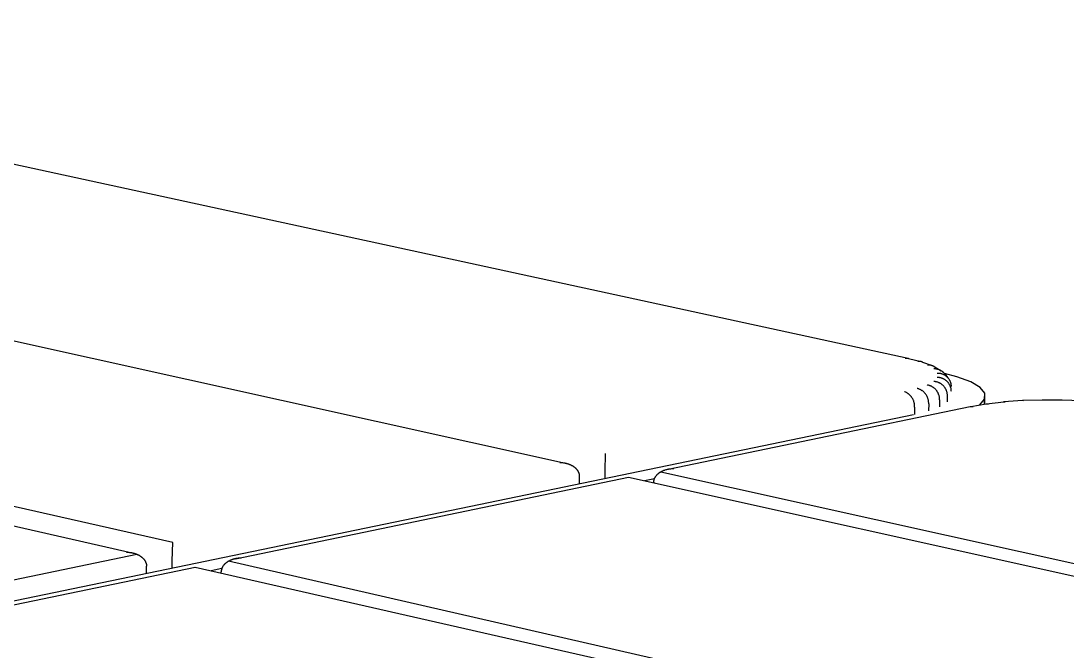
# Model space of a CAD drawing. Header units: millimetres. Extents: x 1422 to 6060, y -58 to 3182.
# Drawn here: x 2441.5 to 2588.7, y 1276.8 to 1365.5 of the extents above; entities that cross this region are included whole.
import ezdxf

# ---------------------------------------------------------------- set-up
doc = ezdxf.new("R2010")
doc.units = ezdxf.units.MM
doc.header["$MEASUREMENT"] = 0
doc.layers.add('Domyślny', color=7, linetype='Continuous', true_color=0x000000)
doc.layers.add('Utwórz2D linie widoczne', color=7, linetype='Continuous', true_color=0x000000)

msp = doc.modelspace()

# ---------------------------------------------------------------- linework, layer by layer
at = {"layer": 'Domyślny'}
for p, q in [((2531.54, 1302.03), (2799.2, 1242.48)), ((2738.28, 1228.19), (2470.71, 1289.42))]:
    msp.add_line(p, q, dxfattribs=at)
at = {"layer": 'Utwórz2D linie widoczne'}
for p, q in [((2347.67, 1365.48), (2566.3, 1318)), ((2277.97, 1356.58), (2518.12, 1303.21)), ((2462.9, 1292.05), (2224.91, 1346.18)), ((2217.41, 1345.18), (2457.19, 1290.62)), ((2565.89, 1318), (2565.92, 1318)), ((2565.92, 1318), (2565.96, 1318.01)), ((2565.96, 1318.01), (2565.99, 1318.01)), ((2565.99, 1318.01), (2566.03, 1318.01)), ((2566.03, 1318.01), (2566.06, 1318.02)), ((2566.06, 1318.02), (2566.1, 1318.02)), ((2566.1, 1318.02), (2566.14, 1318.02)), ((2566.14, 1318.02), (2566.17, 1318.01)), ((2566.17, 1318.01), (2566.21, 1318.01)), ((2566.21, 1318.01), (2566.24, 1318.01)), ((2566.24, 1318.01), (2566.28, 1318)), ((2566.28, 1318), (2566.31, 1317.99)), ((2566.31, 1317.99), (2566.35, 1317.98)), ((2566.35, 1317.98), (2568.13, 1317.52)), ((2567.72, 1317.54), (2567.67, 1317.54)), ((2567.76, 1317.55), (2567.72, 1317.54)), ((2567.8, 1317.55), (2567.76, 1317.55)), ((2567.85, 1317.55), (2567.8, 1317.55)), ((2567.89, 1317.55), (2567.85, 1317.55)), ((2567.93, 1317.55), (2567.89, 1317.55)), ((2567.98, 1317.54), (2567.93, 1317.55)), ((2568.02, 1317.54), (2567.98, 1317.54)), ((2568.06, 1317.53), (2568.02, 1317.54)), ((2568.11, 1317.53), (2568.06, 1317.53)), ((2568.15, 1317.52), (2568.11, 1317.53)), ((2568.19, 1317.51), (2568.15, 1317.52)), ((2568.23, 1317.5), (2568.19, 1317.51)), ((2568.27, 1317.48), (2568.23, 1317.5)), ((2568.32, 1317.47), (2568.27, 1317.48)), ((2568.32, 1317.47), (2569.68, 1316.96)), ((2569.07, 1317.04), (2569.02, 1317.03)), ((2569.13, 1317.04), (2569.07, 1317.04)), ((2569.18, 1317.04), (2569.13, 1317.04)), ((2569.23, 1317.04), (2569.18, 1317.04)), ((2569.28, 1317.04), (2569.23, 1317.04)), ((2569.33, 1317.03), (2569.28, 1317.04)), ((2569.39, 1317.03), (2569.33, 1317.03)), ((2569.44, 1317.02), (2569.39, 1317.03)), ((2569.49, 1317.01), (2569.44, 1317.02)), ((2569.54, 1317), (2569.49, 1317.01)), ((2569.59, 1316.98), (2569.54, 1317)), ((2569.64, 1316.97), (2569.59, 1316.98)), ((2569.69, 1316.95), (2569.64, 1316.97)), ((2569.74, 1316.94), (2569.69, 1316.95)), ((2569.79, 1316.92), (2569.74, 1316.94)), ((2569.84, 1316.89), (2569.79, 1316.92)), ((2569.88, 1316.87), (2569.84, 1316.89)), ((2569.93, 1316.85), (2569.88, 1316.87)), ((2569.98, 1316.82), (2569.93, 1316.85)), ((2569.98, 1316.82), (2570.94, 1316.25)), ((2570, 1316.49), (2569.94, 1316.49)), ((2570.06, 1316.49), (2570, 1316.49)), ((2570.12, 1316.49), (2570.06, 1316.49)), ((2570.18, 1316.49), (2570.12, 1316.49)), ((2570.24, 1316.48), (2570.18, 1316.49)), ((2570.3, 1316.47), (2570.24, 1316.48)), ((2570.36, 1316.46), (2570.3, 1316.47)), ((2570.42, 1316.45), (2570.36, 1316.46)), ((2570.39, 1315.34), (2570.46, 1315.34)), ((2570.4, 1315.92), (2570.47, 1315.92)), ((2570.47, 1316.44), (2570.42, 1316.45)), ((2570.46, 1315.34), (2570.53, 1315.34)), ((2570.53, 1316.42), (2570.47, 1316.44)), ((2570.47, 1315.92), (2570.53, 1315.92)), ((2570.59, 1316.41), (2570.53, 1316.42)), ((2570.53, 1315.92), (2570.6, 1315.91)), ((2570.53, 1315.34), (2570.59, 1315.33)), ((2570.65, 1316.39), (2570.59, 1316.41)), ((2570.59, 1315.33), (2570.66, 1315.32)), ((2570.6, 1315.91), (2570.66, 1315.91)), ((2570.7, 1316.37), (2570.65, 1316.39)), ((2570.66, 1315.91), (2570.73, 1315.9)), ((2570.66, 1315.32), (2570.73, 1315.31)), ((2570.76, 1316.34), (2570.7, 1316.37)), ((2570.73, 1315.9), (2570.79, 1315.89)), ((2570.73, 1315.31), (2570.8, 1315.29)), ((2570.81, 1316.32), (2570.76, 1316.34)), ((2570.79, 1315.89), (2570.86, 1315.88)), ((2570.8, 1315.29), (2570.86, 1315.28)), ((2570.87, 1316.29), (2570.81, 1316.32)), ((2570.86, 1315.88), (2570.92, 1315.86)), ((2570.86, 1315.28), (2570.93, 1315.26)), ((2570.92, 1316.26), (2570.87, 1316.29)), ((2570.97, 1316.23), (2570.92, 1316.26)), ((2570.92, 1315.86), (2570.99, 1315.84)), ((2571.02, 1316.2), (2570.97, 1316.23)), ((2570.99, 1315.84), (2571.05, 1315.82)), ((2571.07, 1316.17), (2571.02, 1316.2)), ((2571.05, 1315.82), (2571.11, 1315.8)), ((2571.12, 1316.13), (2571.07, 1316.17)), ((2571.11, 1315.8), (2571.17, 1315.78)), ((2571.17, 1316.09), (2571.12, 1316.13)), ((2571.21, 1316.06), (2571.17, 1316.09)), ((2571.17, 1315.78), (2571.23, 1315.75)), ((2571.26, 1316.02), (2571.21, 1316.06)), ((2571.23, 1315.75), (2571.29, 1315.73)), ((2571.3, 1315.97), (2571.26, 1316.02)), ((2571.29, 1315.73), (2571.35, 1315.7)), ((2571.34, 1315.93), (2571.3, 1315.97)), ((2571.38, 1315.89), (2571.34, 1315.93)), ((2571.35, 1315.7), (2571.41, 1315.66)), ((2571.42, 1315.84), (2571.38, 1315.89)), ((2573.17, 1315.4), (2571.41, 1315.86)), ((2571.41, 1315.66), (2571.46, 1315.63)), ((2571.42, 1315.84), (2571.9, 1315.25)), ((2571.46, 1315.63), (2571.52, 1315.59)), ((2571.52, 1315.59), (2571.57, 1315.56)), ((2571.57, 1315.56), (2571.62, 1315.52)), ((2571.62, 1315.52), (2571.67, 1315.48)), ((2571.67, 1315.48), (2571.72, 1315.43)), ((2571.72, 1315.43), (2571.77, 1315.39)), ((2571.77, 1315.39), (2571.82, 1315.34)), ((2571.82, 1315.34), (2571.86, 1315.29)), ((2571.86, 1315.29), (2571.91, 1315.24)), ((2575.11, 1314.68), (2573.17, 1315.4)), ((2569.04, 1314.23), (2568.97, 1314.24)), ((2569.11, 1314.21), (2569.04, 1314.23)), ((2569.18, 1314.2), (2569.11, 1314.21)), ((2569.25, 1314.18), (2569.18, 1314.2)), ((2569.32, 1314.16), (2569.25, 1314.18)), ((2569.38, 1314.13), (2569.32, 1314.16)), ((2569.45, 1314.11), (2569.38, 1314.13)), ((2569.51, 1314.08), (2569.45, 1314.11)), ((2569.58, 1314.05), (2569.51, 1314.08)), ((2569.64, 1314.01), (2569.58, 1314.05)), ((2569.7, 1313.98), (2569.64, 1314.01)), ((2569.77, 1313.94), (2569.7, 1313.98)), ((2569.82, 1313.9), (2569.77, 1313.94)), ((2569.88, 1313.86), (2569.82, 1313.9)), ((2569.94, 1313.82), (2569.88, 1313.86)), ((2569.91, 1314.78), (2569.98, 1314.77)), ((2569.99, 1313.77), (2569.94, 1313.82)), ((2569.98, 1314.77), (2570.05, 1314.76)), ((2570.05, 1314.76), (2570.12, 1314.75)), ((2570.12, 1314.75), (2570.19, 1314.74)), ((2570.19, 1314.74), (2570.26, 1314.72)), ((2570.26, 1314.72), (2570.33, 1314.7)), ((2570.33, 1314.7), (2570.39, 1314.68)), ((2570.39, 1314.68), (2570.46, 1314.66)), ((2570.46, 1314.66), (2570.53, 1314.63)), ((2570.53, 1314.63), (2570.59, 1314.6)), ((2570.59, 1314.6), (2570.66, 1314.57)), ((2570.66, 1314.57), (2570.72, 1314.54)), ((2570.72, 1314.54), (2570.78, 1314.51)), ((2570.78, 1314.51), (2570.84, 1314.47)), ((2570.84, 1314.47), (2570.9, 1314.43)), ((2570.9, 1314.43), (2570.96, 1314.39)), ((2570.93, 1315.26), (2570.99, 1315.24)), ((2570.96, 1314.39), (2571.02, 1314.35)), ((2570.99, 1315.24), (2571.05, 1315.22)), ((2571.02, 1314.35), (2571.07, 1314.3)), ((2571.05, 1315.22), (2571.12, 1315.19)), ((2571.07, 1314.3), (2571.12, 1314.26)), ((2571.12, 1315.19), (2571.18, 1315.17)), ((2571.12, 1314.26), (2571.18, 1314.21)), ((2571.18, 1315.17), (2571.24, 1315.14)), ((2571.18, 1314.21), (2571.22, 1314.16)), ((2571.22, 1314.16), (2571.27, 1314.11)), ((2571.24, 1315.14), (2571.3, 1315.1)), ((2571.27, 1314.11), (2571.32, 1314.05)), ((2571.3, 1315.1), (2571.36, 1315.07)), ((2571.32, 1314.05), (2571.36, 1314)), ((2571.36, 1315.07), (2571.42, 1315.04)), ((2571.36, 1314), (2571.41, 1313.94)), ((2571.41, 1313.94), (2571.45, 1313.88)), ((2571.42, 1315.04), (2571.48, 1315)), ((2571.45, 1313.88), (2571.49, 1313.82)), ((2571.48, 1315), (2571.53, 1314.96)), ((2571.49, 1313.82), (2571.52, 1313.76)), ((2571.53, 1314.96), (2571.58, 1314.92)), ((2571.58, 1314.92), (2571.64, 1314.88)), ((2571.64, 1314.88), (2571.69, 1314.83)), ((2571.69, 1314.83), (2571.74, 1314.78)), ((2571.74, 1314.78), (2571.79, 1314.74)), ((2571.79, 1314.74), (2571.83, 1314.69)), ((2571.83, 1314.69), (2571.88, 1314.63)), ((2571.88, 1314.63), (2571.92, 1314.58)), ((2571.91, 1315.24), (2571.95, 1315.19)), ((2571.92, 1314.58), (2571.96, 1314.53)), ((2571.95, 1315.19), (2571.99, 1315.14)), ((2571.96, 1314.53), (2572, 1314.47)), ((2571.99, 1315.14), (2572.02, 1315.09)), ((2572, 1314.47), (2572.04, 1314.42)), ((2572.02, 1315.09), (2572.06, 1315.03)), ((2572.04, 1314.42), (2572.07, 1314.36)), ((2572.06, 1315.03), (2572.09, 1314.97)), ((2572.07, 1314.36), (2572.1, 1314.3)), ((2572.09, 1314.97), (2572.12, 1314.92)), ((2572.1, 1314.3), (2572.13, 1314.24)), ((2572.12, 1314.92), (2572.15, 1314.86)), ((2572.13, 1314.24), (2572.16, 1314.18)), ((2572.15, 1314.86), (2572.18, 1314.8)), ((2572.16, 1314.18), (2572.19, 1314.11)), ((2572.18, 1314.8), (2572.21, 1314.74)), ((2572.19, 1314.11), (2572.21, 1314.05)), ((2572.21, 1314.74), (2572.23, 1314.68)), ((2572.21, 1314.05), (2572.24, 1313.99)), ((2572.23, 1314.68), (2572.25, 1314.62)), ((2572.24, 1313.99), (2572.26, 1313.92)), ((2572.25, 1314.62), (2572.27, 1314.55)), ((2572.26, 1313.92), (2572.27, 1313.86)), ((2572.27, 1314.55), (2572.29, 1314.49)), ((2572.27, 1313.86), (2572.29, 1313.79)), ((2572.29, 1314.49), (2572.3, 1314.43)), ((2572.3, 1314.43), (2572.32, 1314.36)), ((2572.32, 1314.36), (2572.33, 1314.3)), ((2572.33, 1314.3), (2572.34, 1314.23)), ((2572.34, 1314.23), (2572.34, 1314.17)), ((2572.34, 1314.17), (2572.34, 1314.1)), ((2572.34, 1314.1), (2572.35, 1314.04)), ((2576.43, 1313.89), (2575.11, 1314.68)), ((2577.09, 1313.07), (2576.43, 1313.89)), ((2565.86, 1313.27), (2565.79, 1313.3)), ((2565.93, 1313.24), (2565.86, 1313.27)), ((2566, 1313.21), (2565.93, 1313.24)), ((2566.07, 1313.17), (2566, 1313.21)), ((2566.13, 1313.14), (2566.07, 1313.17)), ((2566.2, 1313.1), (2566.13, 1313.14)), ((2566.26, 1313.06), (2566.2, 1313.1)), ((2566.32, 1313.01), (2566.26, 1313.06)), ((2566.38, 1312.97), (2566.32, 1313.01)), ((2566.44, 1312.92), (2566.38, 1312.97)), ((2566.5, 1312.87), (2566.44, 1312.92)), ((2566.55, 1312.81), (2566.5, 1312.87)), ((2566.61, 1312.76), (2566.55, 1312.81)), ((2566.66, 1312.71), (2566.61, 1312.76)), ((2566.71, 1312.65), (2566.66, 1312.71)), ((2566.76, 1312.59), (2566.71, 1312.65)), ((2566.8, 1312.53), (2566.76, 1312.59)), ((2566.84, 1312.47), (2566.8, 1312.53)), ((2566.89, 1312.4), (2566.84, 1312.47)), ((2566.92, 1312.34), (2566.89, 1312.4)), ((2566.96, 1312.27), (2566.92, 1312.34)), ((2567.67, 1313.73), (2567.6, 1313.75)), ((2567.74, 1313.71), (2567.67, 1313.73)), ((2567.81, 1313.68), (2567.74, 1313.71)), ((2567.88, 1313.65), (2567.81, 1313.68)), ((2567.95, 1313.62), (2567.88, 1313.65)), ((2568.02, 1313.59), (2567.95, 1313.62)), ((2568.08, 1313.56), (2568.02, 1313.59)), ((2568.15, 1313.52), (2568.08, 1313.56)), ((2568.21, 1313.48), (2568.15, 1313.52)), ((2568.27, 1313.44), (2568.21, 1313.48)), ((2568.33, 1313.39), (2568.27, 1313.44)), ((2568.39, 1313.35), (2568.33, 1313.39)), ((2568.45, 1313.3), (2568.39, 1313.35)), ((2568.51, 1313.25), (2568.45, 1313.3)), ((2568.56, 1313.2), (2568.51, 1313.25)), ((2568.61, 1313.15), (2568.56, 1313.2)), ((2568.66, 1313.09), (2568.61, 1313.15)), ((2568.71, 1313.04), (2568.66, 1313.09)), ((2568.76, 1312.98), (2568.71, 1313.04)), ((2568.8, 1312.92), (2568.76, 1312.98)), ((2568.84, 1312.86), (2568.8, 1312.92)), ((2568.88, 1312.79), (2568.84, 1312.86)), ((2568.92, 1312.73), (2568.88, 1312.79)), ((2568.96, 1312.66), (2568.92, 1312.73)), ((2568.99, 1312.6), (2568.96, 1312.66)), ((2569.02, 1312.53), (2568.99, 1312.6)), ((2569.05, 1312.46), (2569.02, 1312.53)), ((2569.07, 1312.39), (2569.05, 1312.46)), ((2569.1, 1312.32), (2569.07, 1312.39)), ((2570.05, 1313.73), (2569.99, 1313.77)), ((2570.1, 1313.68), (2570.05, 1313.73)), ((2570.15, 1313.63), (2570.1, 1313.68)), ((2570.2, 1313.58), (2570.15, 1313.63)), ((2570.25, 1313.52), (2570.2, 1313.58)), ((2570.29, 1313.47), (2570.25, 1313.52)), ((2570.33, 1313.41), (2570.29, 1313.47)), ((2570.38, 1313.35), (2570.33, 1313.41)), ((2570.41, 1313.29), (2570.38, 1313.35)), ((2570.45, 1313.23), (2570.41, 1313.29)), ((2570.49, 1313.17), (2570.45, 1313.23)), ((2570.52, 1313.11), (2570.49, 1313.17)), ((2570.55, 1313.04), (2570.52, 1313.11)), ((2570.58, 1312.98), (2570.55, 1313.04)), ((2570.6, 1312.91), (2570.58, 1312.98)), ((2570.63, 1312.84), (2570.6, 1312.91)), ((2570.65, 1312.78), (2570.63, 1312.84)), ((2570.67, 1312.71), (2570.65, 1312.78)), ((2570.69, 1312.64), (2570.67, 1312.71)), ((2570.7, 1312.57), (2570.69, 1312.64)), ((2570.71, 1312.5), (2570.7, 1312.57)), ((2570.72, 1312.43), (2570.71, 1312.5)), ((2570.73, 1312.36), (2570.72, 1312.43)), ((2570.73, 1312.29), (2570.73, 1312.36)), ((2571.52, 1313.76), (2571.56, 1313.7)), ((2571.56, 1313.7), (2571.59, 1313.64)), ((2571.59, 1313.64), (2571.62, 1313.57)), ((2571.62, 1313.57), (2571.65, 1313.51)), ((2571.65, 1313.51), (2571.67, 1313.44)), ((2571.67, 1313.44), (2571.69, 1313.38)), ((2571.69, 1313.38), (2571.71, 1313.31)), ((2571.71, 1313.31), (2571.73, 1313.24)), ((2571.73, 1313.24), (2571.75, 1313.17)), ((2571.75, 1313.17), (2571.76, 1313.1)), ((2571.76, 1313.1), (2571.77, 1313.03)), ((2571.77, 1313.03), (2571.78, 1312.96)), ((2571.78, 1312.96), (2571.79, 1312.89)), ((2571.79, 1312.89), (2571.79, 1312.82)), ((2571.79, 1312.82), (2571.79, 1312.75)), ((2571.79, 1312.75), (2571.79, 1311.86)), ((2572.29, 1313.79), (2572.3, 1313.72)), ((2572.3, 1313.72), (2572.31, 1313.66)), ((2572.31, 1313.66), (2572.32, 1313.59)), ((2572.32, 1313.59), (2572.33, 1313.52)), ((2572.33, 1313.52), (2572.33, 1313.45)), ((2572.33, 1313.45), (2572.34, 1313.39)), ((2577.07, 1312.24), (2577.09, 1313.07)), ((2577.08, 1311.56), (2577.09, 1313.07)), ((2532.54, 1302.39), (2575.04, 1311.21)), ((2567, 1312.2), (2566.96, 1312.27)), ((2567.03, 1312.13), (2567, 1312.2)), ((2567.06, 1312.06), (2567.03, 1312.13)), ((2567.09, 1311.99), (2567.06, 1312.06)), ((2567.11, 1311.92), (2567.09, 1311.99)), ((2567.13, 1311.85), (2567.11, 1311.92)), ((2567.15, 1311.78), (2567.13, 1311.85)), ((2567.17, 1311.7), (2567.15, 1311.78)), ((2567.19, 1311.63), (2567.17, 1311.7)), ((2567.2, 1311.55), (2567.19, 1311.63)), ((2567.21, 1311.48), (2567.2, 1311.55)), ((2567.21, 1311.4), (2567.21, 1311.48)), ((2567.22, 1311.32), (2567.21, 1311.4)), ((2567.22, 1311.1), (2567.21, 1310.09)), ((2567.22, 1311.25), (2567.22, 1311.32)), ((2567.22, 1311.17), (2567.22, 1311.25)), ((2567.22, 1311.1), (2567.22, 1311.17)), ((2569.12, 1312.25), (2569.1, 1312.32)), ((2569.14, 1312.18), (2569.12, 1312.25)), ((2569.15, 1312.1), (2569.14, 1312.18)), ((2569.17, 1312.03), (2569.15, 1312.1)), ((2569.18, 1311.96), (2569.17, 1312.03)), ((2569.19, 1311.88), (2569.18, 1311.96)), ((2569.19, 1311.81), (2569.19, 1311.88)), ((2569.2, 1311.74), (2569.19, 1311.81)), ((2569.2, 1311.59), (2569.19, 1310.6)), ((2569.2, 1311.66), (2569.2, 1311.74)), ((2569.2, 1311.59), (2569.2, 1311.66)), ((2570.74, 1312.21), (2570.73, 1312.29)), ((2570.74, 1312.14), (2570.73, 1311.18)), ((2570.74, 1312.14), (2570.74, 1312.21)), ((2575.04, 1311.21), (2575.07, 1311.21)), ((2575.07, 1311.21), (2575.1, 1311.21)), ((2575.1, 1311.21), (2575.13, 1311.22)), ((2575.11, 1311.22), (2577.28, 1311.59)), ((2575.13, 1311.22), (2575.16, 1311.22)), ((2575.16, 1311.22), (2575.19, 1311.22)), ((2575.19, 1311.22), (2575.22, 1311.22)), ((2575.22, 1311.22), (2575.25, 1311.22)), ((2575.25, 1311.22), (2575.28, 1311.22)), ((2575.28, 1311.22), (2575.31, 1311.22)), ((2575.31, 1311.22), (2575.34, 1311.21)), ((2575.34, 1311.21), (2575.37, 1311.21)), ((2575.37, 1311.21), (2575.4, 1311.2)), ((2575.4, 1311.2), (2575.43, 1311.2)), ((2576.39, 1311.44), (2577.07, 1312.24)), ((2577.07, 1311.56), (2577.07, 1312.24)), ((2577.28, 1311.59), (2577.3, 1311.6)), ((2577.3, 1311.6), (2577.33, 1311.6)), ((2577.32, 1311.6), (2579.75, 1311.88)), ((2577.33, 1311.6), (2577.35, 1311.6)), ((2577.35, 1311.6), (2577.37, 1311.6)), ((2577.37, 1311.6), (2577.39, 1311.6)), ((2577.39, 1311.6), (2577.41, 1311.6)), ((2577.41, 1311.6), (2577.44, 1311.6)), ((2577.44, 1311.6), (2577.46, 1311.6)), ((2577.46, 1311.6), (2577.48, 1311.6)), ((2577.48, 1311.6), (2577.5, 1311.59)), ((2577.5, 1311.59), (2577.52, 1311.59)), ((2577.52, 1311.59), (2577.55, 1311.58)), ((2577.55, 1311.58), (2577.57, 1311.58)), ((2577.57, 1311.58), (2577.59, 1311.57)), ((2579.75, 1311.88), (2579.76, 1311.89)), ((2579.76, 1311.89), (2579.78, 1311.89)), ((2579.78, 1311.89), (2582.4, 1312.08)), ((2579.78, 1311.89), (2579.79, 1311.89)), ((2579.79, 1311.89), (2579.8, 1311.89)), ((2579.8, 1311.89), (2579.81, 1311.89)), ((2579.81, 1311.89), (2579.83, 1311.88)), ((2579.83, 1311.88), (2579.84, 1311.88)), ((2579.84, 1311.88), (2579.85, 1311.88)), ((2579.85, 1311.88), (2579.87, 1311.88)), ((2579.87, 1311.88), (2579.88, 1311.88)), ((2579.88, 1311.88), (2579.89, 1311.87)), ((2579.89, 1311.87), (2579.9, 1311.87)), ((2579.9, 1311.87), (2579.92, 1311.86)), ((2579.92, 1311.86), (2579.93, 1311.86)), ((2579.93, 1311.86), (2579.94, 1311.85)), ((2579.94, 1311.85), (2579.95, 1311.85)), ((2582.4, 1312.08), (2582.51, 1312.04)), ((2582.41, 1312.08), (2585.16, 1312.17)), ((2585.16, 1312.17), (2587.96, 1312.15)), ((2585.16, 1312.17), (2585.2, 1312.12)), ((2587.92, 1312.11), (2587.96, 1312.15)), ((2587.96, 1312.15), (2590.71, 1312.04)), ((2567.06, 1310.05), (2350.45, 1265.17)), ((2523.7, 1304.61), (2523.65, 1302.08)), ((2517.46, 1303.29), (2517.33, 1303.29)), ((2517.6, 1303.28), (2517.46, 1303.29)), ((2517.73, 1303.27), (2517.6, 1303.28)), ((2517.87, 1303.25), (2517.73, 1303.27)), ((2517.93, 1303.24), (2517.87, 1303.25)), ((2518, 1303.23), (2517.93, 1303.24)), ((2518.07, 1303.22), (2518, 1303.23)), ((2518.14, 1303.2), (2518.07, 1303.22)), ((2518.2, 1303.19), (2518.14, 1303.2)), ((2518.27, 1303.17), (2518.2, 1303.19)), ((2518.33, 1303.16), (2518.27, 1303.17)), ((2518.4, 1303.14), (2518.33, 1303.16)), ((2518.52, 1303.1), (2518.4, 1303.14)), ((2518.58, 1303.08), (2518.52, 1303.1)), ((2518.63, 1303.06), (2518.58, 1303.08)), ((2518.69, 1303.04), (2518.63, 1303.06)), ((2518.75, 1303.01), (2518.69, 1303.04)), ((2518.81, 1302.99), (2518.75, 1303.01)), ((2518.86, 1302.96), (2518.81, 1302.99)), ((2518.92, 1302.94), (2518.86, 1302.96)), ((2518.98, 1302.91), (2518.92, 1302.94)), ((2519.03, 1302.88), (2518.98, 1302.91)), ((2519.09, 1302.85), (2519.03, 1302.88)), ((2519.14, 1302.82), (2519.09, 1302.85)), ((2519.19, 1302.79), (2519.14, 1302.82)), ((2519.24, 1302.75), (2519.19, 1302.79)), ((2519.3, 1302.72), (2519.24, 1302.75)), ((2519.34, 1302.69), (2519.3, 1302.72)), ((2519.39, 1302.65), (2519.34, 1302.69)), ((2519.43, 1302.62), (2519.39, 1302.65)), ((2519.47, 1302.58), (2519.43, 1302.62)), ((2519.52, 1302.55), (2519.47, 1302.58)), ((2519.56, 1302.51), (2519.52, 1302.55)), ((2519.6, 1302.47), (2519.56, 1302.51)), ((2519.64, 1302.43), (2519.6, 1302.47)), ((2519.67, 1302.39), (2519.64, 1302.43)), ((2519.71, 1302.35), (2519.67, 1302.39)), ((2519.74, 1302.31), (2519.71, 1302.35)), ((2519.78, 1302.27), (2519.74, 1302.31)), ((2519.81, 1302.23), (2519.78, 1302.27)), ((2519.84, 1302.18), (2519.81, 1302.23)), ((2519.87, 1302.14), (2519.84, 1302.18)), ((2519.9, 1302.09), (2519.87, 1302.14)), ((2519.92, 1302.05), (2519.9, 1302.09)), ((2519.95, 1302.01), (2519.92, 1302.05)), ((2523.65, 1302.08), (2523.65, 1301.06)), ((2531.52, 1302.01), (2531.57, 1302.05)), ((2531.57, 1302.05), (2531.63, 1302.08)), ((2531.63, 1302.08), (2531.68, 1302.1)), ((2531.68, 1302.1), (2531.74, 1302.13)), ((2531.74, 1302.13), (2531.79, 1302.16)), ((2531.79, 1302.16), (2531.85, 1302.18)), ((2531.85, 1302.18), (2531.91, 1302.21)), ((2531.91, 1302.21), (2531.97, 1302.23)), ((2531.97, 1302.23), (2532.02, 1302.25)), ((2532.02, 1302.25), (2532.08, 1302.27)), ((2532.08, 1302.27), (2532.14, 1302.29)), ((2532.14, 1302.29), (2532.26, 1302.33)), ((2532.26, 1302.33), (2532.33, 1302.34)), ((2532.33, 1302.34), (2532.39, 1302.36)), ((2532.39, 1302.36), (2532.46, 1302.38)), ((2532.46, 1302.38), (2532.53, 1302.39)), ((2532.53, 1302.39), (2532.59, 1302.4)), ((2532.59, 1302.4), (2532.66, 1302.42)), ((2532.66, 1302.42), (2532.73, 1302.43)), ((2532.73, 1302.43), (2532.79, 1302.44)), ((2532.79, 1302.44), (2532.93, 1302.45)), ((2532.93, 1302.45), (2533.06, 1302.46)), ((2533.06, 1302.46), (2533.2, 1302.47)), ((2533.2, 1302.47), (2533.34, 1302.47)), ((2471.72, 1289.79), (2526.97, 1301.24)), ((2519.97, 1301.96), (2519.95, 1302.01)), ((2519.99, 1301.91), (2519.97, 1301.96)), ((2520.01, 1301.87), (2519.99, 1301.91)), ((2520.03, 1301.82), (2520.01, 1301.87)), ((2520.05, 1301.77), (2520.03, 1301.82)), ((2520.05, 1301.75), (2520.05, 1301.77)), ((2520.06, 1301.72), (2520.05, 1301.75)), ((2520.07, 1301.68), (2520.06, 1301.72)), ((2520.08, 1301.63), (2520.07, 1301.68)), ((2520.09, 1301.58), (2520.08, 1301.63)), ((2520.1, 1301.54), (2520.09, 1301.58)), ((2520.1, 1301.51), (2520.1, 1301.54)), ((2520.11, 1301.49), (2520.1, 1301.51)), ((2520.11, 1301.47), (2520.11, 1301.49)), ((2520.11, 1301.44), (2520.11, 1301.47)), ((2520.11, 1301.42), (2520.11, 1301.44)), ((2520.11, 1301.39), (2520.11, 1301.42)), ((2520.11, 1301.37), (2520.11, 1301.39)), ((2520.11, 1301.35), (2520.11, 1301.37)), ((2520.11, 1300.32), (2520.11, 1301.35)), ((2526.97, 1301.24), (2526.96, 1301.15)), ((2526.97, 1301.24), (2793.59, 1241.98)), ((2530.62, 1301.03), (2529.23, 1300.74)), ((2530.54, 1300.67), (2530.55, 1300.69)), ((2530.54, 1300.65), (2530.54, 1300.67)), ((2530.54, 1300.62), (2530.54, 1300.65)), ((2530.54, 1300.6), (2530.54, 1300.62)), ((2530.54, 1300.57), (2530.54, 1300.6)), ((2530.54, 1300.55), (2530.54, 1300.57)), ((2530.55, 1300.74), (2530.56, 1300.79)), ((2530.55, 1300.72), (2530.55, 1300.74)), ((2530.55, 1300.69), (2530.55, 1300.72)), ((2530.56, 1300.79), (2530.57, 1300.83)), ((2530.57, 1300.83), (2530.58, 1300.88)), ((2530.58, 1300.88), (2530.59, 1300.93)), ((2530.59, 1300.93), (2530.6, 1300.95)), ((2530.6, 1300.95), (2530.61, 1300.98)), ((2530.61, 1300.98), (2530.62, 1301)), ((2530.62, 1301.02), (2530.64, 1301.07)), ((2530.62, 1301), (2530.62, 1301.02)), ((2530.64, 1301.07), (2530.66, 1301.12)), ((2530.66, 1301.12), (2530.68, 1301.16)), ((2530.68, 1301.16), (2530.71, 1301.21)), ((2530.71, 1301.21), (2530.73, 1301.25)), ((2530.73, 1301.25), (2530.76, 1301.3)), ((2530.76, 1301.3), (2530.78, 1301.34)), ((2530.78, 1301.34), (2530.81, 1301.38)), ((2530.81, 1301.38), (2530.85, 1301.43)), ((2530.85, 1301.43), (2530.88, 1301.47)), ((2530.88, 1301.47), (2530.91, 1301.51)), ((2530.91, 1301.51), (2530.95, 1301.55)), ((2530.95, 1301.55), (2530.98, 1301.59)), ((2530.98, 1301.59), (2531.02, 1301.63)), ((2531.02, 1301.63), (2531.06, 1301.67)), ((2531.06, 1301.67), (2531.1, 1301.71)), ((2531.1, 1301.71), (2531.14, 1301.74)), ((2531.14, 1301.74), (2531.18, 1301.78)), ((2531.18, 1301.78), (2531.23, 1301.82)), ((2531.23, 1301.82), (2531.27, 1301.85)), ((2531.27, 1301.85), (2531.32, 1301.88)), ((2531.32, 1301.88), (2531.36, 1301.91)), ((2531.36, 1301.91), (2531.41, 1301.95)), ((2531.41, 1301.95), (2531.47, 1301.98)), ((2531.47, 1301.98), (2531.52, 1302.01)), ((2530.54, 1300.55), (2530.54, 1300.45)), ((2462.83, 1289.49), (2462.9, 1292.05)), ((2400.6, 1278.58), (2457.85, 1290.41)), ((2456.38, 1290.7), (2456.52, 1290.7)), ((2456.52, 1290.7), (2456.66, 1290.69)), ((2456.66, 1290.69), (2456.79, 1290.68)), ((2456.79, 1290.68), (2456.93, 1290.66)), ((2456.93, 1290.66), (2457.07, 1290.64)), ((2457.07, 1290.64), (2457.13, 1290.63)), ((2457.13, 1290.63), (2457.2, 1290.62)), ((2457.2, 1290.62), (2457.27, 1290.6)), ((2457.27, 1290.6), (2457.33, 1290.58)), ((2457.33, 1290.58), (2457.4, 1290.57)), ((2457.4, 1290.57), (2457.47, 1290.55)), ((2457.47, 1290.55), (2457.59, 1290.51)), ((2457.59, 1290.51), (2457.65, 1290.49)), ((2457.65, 1290.49), (2457.71, 1290.47)), ((2457.71, 1290.47), (2457.76, 1290.45)), ((2457.76, 1290.45), (2457.82, 1290.42)), ((2457.82, 1290.42), (2457.88, 1290.4)), ((2457.88, 1290.4), (2457.94, 1290.37)), ((2457.94, 1290.37), (2458, 1290.35)), ((2458, 1290.35), (2458.05, 1290.32)), ((2458.05, 1290.32), (2458.11, 1290.29)), ((2458.11, 1290.29), (2458.16, 1290.26)), ((2458.16, 1290.26), (2458.22, 1290.23)), ((2458.22, 1290.23), (2458.27, 1290.19)), ((2458.27, 1290.19), (2458.32, 1290.16)), ((2458.32, 1290.16), (2458.38, 1290.12)), ((2458.38, 1290.12), (2458.42, 1290.09)), ((2458.42, 1290.09), (2458.47, 1290.06)), ((2458.47, 1290.06), (2458.51, 1290.02)), ((2458.51, 1290.02), (2458.56, 1289.99)), ((2458.56, 1289.99), (2458.6, 1289.95)), ((2458.6, 1289.95), (2458.64, 1289.91)), ((2458.64, 1289.91), (2458.68, 1289.87)), ((2458.68, 1289.87), (2458.72, 1289.83)), ((2458.72, 1289.83), (2458.76, 1289.79)), ((2458.76, 1289.79), (2458.8, 1289.75)), ((2458.8, 1289.75), (2458.83, 1289.71)), ((2458.83, 1289.71), (2458.86, 1289.67)), ((2458.86, 1289.67), (2458.9, 1289.63)), ((2458.9, 1289.63), (2458.93, 1289.58)), ((2458.93, 1289.58), (2458.96, 1289.54)), ((2458.96, 1289.54), (2458.99, 1289.49)), ((2458.99, 1289.49), (2459.01, 1289.45)), ((2459.01, 1289.45), (2459.04, 1289.4)), ((2459.04, 1289.4), (2459.06, 1289.36)), ((2459.06, 1289.36), (2459.08, 1289.31)), ((2459.08, 1289.31), (2459.1, 1289.26)), ((2459.1, 1289.26), (2459.12, 1289.22)), ((2459.12, 1289.22), (2459.14, 1289.17)), ((2459.14, 1289.17), (2459.15, 1289.14)), ((2459.15, 1289.14), (2459.15, 1289.12)), ((2459.15, 1289.12), (2459.17, 1289.07)), ((2459.17, 1289.07), (2459.18, 1289.03)), ((2459.18, 1289.03), (2459.19, 1288.98)), ((2459.19, 1288.98), (2459.19, 1288.93)), ((2459.19, 1288.93), (2459.2, 1288.91)), ((2459.2, 1288.91), (2459.2, 1288.88)), ((2459.2, 1288.88), (2459.2, 1288.86)), ((2459.2, 1288.86), (2459.2, 1288.83)), ((2459.2, 1288.83), (2459.21, 1288.81)), ((2459.21, 1288.81), (2459.21, 1288.79)), ((2462.83, 1288.46), (2462.83, 1289.49)), ((2470.01, 1288.81), (2469.98, 1288.77)), ((2470.05, 1288.85), (2470.01, 1288.81)), ((2470.08, 1288.9), (2470.05, 1288.85)), ((2470.11, 1288.94), (2470.08, 1288.9)), ((2470.15, 1288.98), (2470.11, 1288.94)), ((2470.19, 1289.01), (2470.15, 1288.98)), ((2470.23, 1289.05), (2470.19, 1289.01)), ((2470.27, 1289.09), (2470.23, 1289.05)), ((2470.31, 1289.13), (2470.27, 1289.09)), ((2470.35, 1289.17), (2470.31, 1289.13)), ((2470.4, 1289.2), (2470.35, 1289.17)), ((2470.44, 1289.24), (2470.4, 1289.2)), ((2470.49, 1289.27), (2470.44, 1289.24)), ((2470.53, 1289.3), (2470.49, 1289.27)), ((2470.59, 1289.34), (2470.53, 1289.3)), ((2470.64, 1289.37), (2470.59, 1289.34)), ((2470.69, 1289.4), (2470.64, 1289.37)), ((2470.75, 1289.43), (2470.69, 1289.4)), ((2470.8, 1289.46), (2470.75, 1289.43)), ((2470.86, 1289.49), (2470.8, 1289.46)), ((2470.91, 1289.52), (2470.86, 1289.49)), ((2470.97, 1289.55), (2470.91, 1289.52)), ((2471.03, 1289.57), (2470.97, 1289.55)), ((2471.09, 1289.6), (2471.03, 1289.57)), ((2471.14, 1289.62), (2471.09, 1289.6)), ((2471.2, 1289.64), (2471.14, 1289.62)), ((2471.26, 1289.66), (2471.2, 1289.64)), ((2471.32, 1289.68), (2471.26, 1289.66)), ((2471.38, 1289.7), (2471.32, 1289.68)), ((2471.44, 1289.72), (2471.38, 1289.7)), ((2471.51, 1289.74), (2471.44, 1289.72)), ((2471.57, 1289.75), (2471.51, 1289.74)), ((2471.64, 1289.77), (2471.57, 1289.75)), ((2471.71, 1289.78), (2471.64, 1289.77)), ((2471.77, 1289.8), (2471.71, 1289.78)), ((2471.84, 1289.81), (2471.77, 1289.8)), ((2471.91, 1289.82), (2471.84, 1289.81)), ((2471.98, 1289.83), (2471.91, 1289.82)), ((2472.11, 1289.84), (2471.98, 1289.83)), ((2472.25, 1289.86), (2472.11, 1289.84)), ((2472.39, 1289.86), (2472.25, 1289.86)), ((2472.53, 1289.86), (2472.39, 1289.86)), ((2409.51, 1276.89), (2466.03, 1288.61)), ((2459.21, 1288.79), (2459.21, 1288.76)), ((2459.21, 1288.76), (2459.21, 1288.74)), ((2459.21, 1287.71), (2459.21, 1288.74)), ((2466.03, 1288.61), (2466.01, 1288.51)), ((2466.03, 1288.61), (2732.55, 1227.96)), ((2469.79, 1288.4), (2468.29, 1288.09)), ((2469.71, 1287.97), (2469.7, 1287.95)), ((2469.7, 1287.95), (2469.7, 1287.92)), ((2469.7, 1287.77), (2469.7, 1287.92)), ((2469.72, 1288.09), (2469.71, 1288.07)), ((2469.71, 1288.07), (2469.71, 1288.04)), ((2469.71, 1288.04), (2469.71, 1288.02)), ((2469.71, 1288.02), (2469.71, 1288)), ((2469.71, 1288), (2469.71, 1287.97)), ((2469.73, 1288.16), (2469.72, 1288.12)), ((2469.72, 1288.12), (2469.72, 1288.09)), ((2469.74, 1288.21), (2469.73, 1288.16)), ((2469.75, 1288.26), (2469.74, 1288.21)), ((2469.76, 1288.3), (2469.75, 1288.26)), ((2469.77, 1288.33), (2469.76, 1288.3)), ((2469.78, 1288.38), (2469.77, 1288.35)), ((2469.77, 1288.35), (2469.77, 1288.33)), ((2469.79, 1288.4), (2469.78, 1288.38)), ((2469.81, 1288.45), (2469.79, 1288.4)), ((2469.83, 1288.5), (2469.81, 1288.45)), ((2469.85, 1288.54), (2469.83, 1288.5)), ((2469.87, 1288.59), (2469.85, 1288.54)), ((2469.9, 1288.63), (2469.87, 1288.59)), ((2469.92, 1288.68), (2469.9, 1288.63)), ((2469.95, 1288.72), (2469.92, 1288.68)), ((2469.98, 1288.77), (2469.95, 1288.72))]:
    msp.add_line(p, q, dxfattribs=at)

doc.saveas('drawing.dxf')
